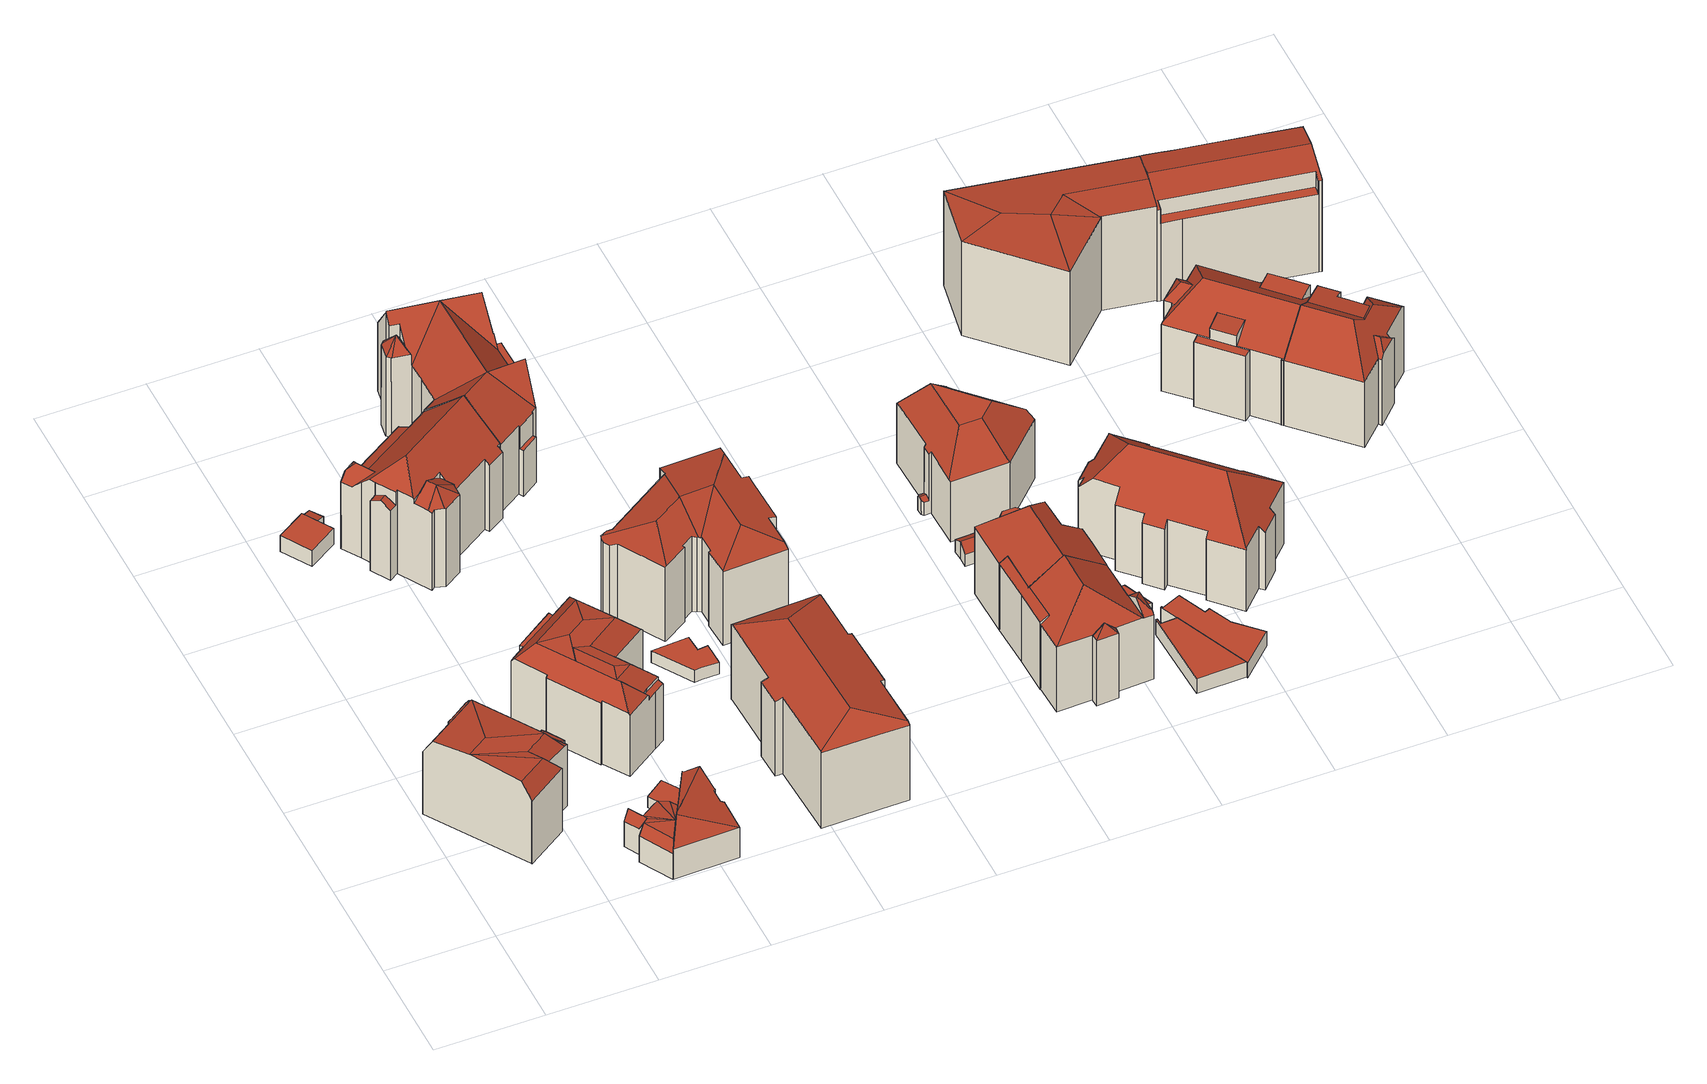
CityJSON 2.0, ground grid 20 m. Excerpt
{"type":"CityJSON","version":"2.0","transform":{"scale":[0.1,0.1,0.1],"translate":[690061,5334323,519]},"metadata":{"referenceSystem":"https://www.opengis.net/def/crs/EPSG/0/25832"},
"CityObjects":{
"building1":{"type":"Building","attributes":{"Gemeindeschluessel":"09162000","HoeheDach":"538.800","HoeheGrund":"520.410","Methode":"2000","NiedrigsteTraufeDesGebaeudes":"529.900","Geometrietyp2DReferenz":"3000","function":"31001_1000","roofType":"3400","measuredHeight":18.39,"storeysAboveGround":3},"geometry":[{"type":"MultiSurface","lod":"2","boundaries":[[[0,1,2,3,4,5,6,7]],[[8,9,10,11]],[[12,5,4,13]],[[14,15,16,17]],[[18,19,20,21]],[[22,23,16,15,24]],[[25,26,27,28,29,30,10,9]],[[31,32,33]],[[14,18,34,24,15]],[[35,36,37,38]],[[39,40,41,32,42]],[[43,44,45,14,17]],[[46,47,48,49]],[[50,51,9,8]],[[13,4,3,52]],[[25,53,19,45]],[[22,24,34,54,55]],[[56,7,6,57]],[[18,14,45,19]],[[58,59,2,1,28,27]],[[23,22,55,60]],[[61,33,32,41]],[[43,17,16,23,60,50,8,11,62,56,57,12,13,52,59,58,63,35,38,64,65,61,41,40,66]],[[28,1,0,29]],[[67,21,20,53]],[[57,6,5,12]],[[60,55,54,21,67,51,50]],[[64,68,69,65]],[[2,59,52,3]],[[39,42,31,46]],[[36,70,26,25,45,44,48,47,71,69,68,37]],[[63,58,27,26,70]],[[49,39,46]],[[42,32,31]],[[38,37,68,64]],[[54,34,21]],[[11,10,30,62]],[[18,21,34]],[[40,39,49,66]],[[67,53,25,9,51]],[[71,33,61,65,69]],[[19,53,20]],[[56,62,30,29,0,7]],[[47,46,31,33,71]],[[44,43,66,49,48]],[[36,35,63,70]]],"semantics":{"surfaces":[{"type":"RoofSurface"},{"type":"WallSurface"},{"type":"GroundSurface"}],"values":[0,1,1,1,0,1,0,0,0,1,1,1,1,1,1,0,0,1,0,1,1,1,2,1,0,1,1,1,1,0,0,1,0,0,1,0,1,0,1,0,1,0,1,1,1,1]}}]},
"building2":{"type":"Building","attributes":{"Gemeindeschluessel":"09162000","HoeheDach":"528.420","HoeheGrund":"520.240","Methode":"2000","NiedrigsteTraufeDesGebaeudes":"524.850","Geometrietyp2DReferenz":"3000","function":"31001_1000","roofType":"3400","measuredHeight":8.18},"geometry":[{"type":"MultiSurface","lod":"2","boundaries":[[[72,73,74,75,76,77,78]],[[75,79,80]],[[81,82,83,84,85]],[[86,87,88,89,90,72,78,91,92]],[[93,94,88,87,95]],[[91,96,97,92]],[[97,82,81]],[[75,82,97]],[[78,77,96,91]],[[77,76,97,96]],[[98,99,100,80,79]],[[100,99,89,88,94]],[[90,101,73,72]],[[76,75,97]],[[74,73,101,98,79]],[[87,86,85,84,95]],[[81,85,86,92,97]],[[83,75,80]],[[82,75,83]],[[98,101,90,89,99]],[[100,94,93,83,80]],[[93,95,84,83]],[[74,79,75]]],"semantics":{"surfaces":[{"type":"WallSurface"},{"type":"RoofSurface"},{"type":"GroundSurface"}],"values":[0,1,1,2,0,0,1,1,0,1,1,0,0,1,1,0,0,1,1,0,1,1,1]}}]},
"building3":{"type":"Building","attributes":{"Gemeindeschluessel":"09162000","HoeheDach":"523.800","HoeheGrund":"520.210","Methode":"2000","NiedrigsteTraufeDesGebaeudes":"522.833","Geometrietyp2DReferenz":"3000","function":"31001_2000","roofType":"1000","measuredHeight":3.59},"geometry":[{"type":"MultiSurface","lod":"2","boundaries":[[[102,103,104,105]],[[105,104,106,107]],[[108,109,110,111]],[[104,103,112,113,106]],[[111,110,114,112,115]],[[107,108,111,115,102,105]],[[107,106,113,116,109,108]],[[115,112,103,102]],[[116,113,112,114]],[[114,110,109,116]]],"semantics":{"surfaces":[{"type":"WallSurface"},{"type":"RoofSurface"},{"type":"GroundSurface"}],"values":[0,0,0,1,0,2,0,0,0,1]}}]},
"building4":{"type":"Building","attributes":{"Gemeindeschluessel":"09162000","HoeheDach":"528.570","HoeheGrund":"520.184","Methode":"2000","NiedrigsteTraufeDesGebaeudes":"527.029","Geometrietyp2DReferenz":"3000","function":"31001_1000","roofType":"9999","measuredHeight":8.39,"storeysAboveGround":2},"geometry":[{"type":"MultiSurface","lod":"2","boundaries":[[[117,118,119,120]],[[121,122,123,124,125,126,127]],[[128,124,123,129]],[[72,90,128,129,130,131,132,133,117,120,134,135,78]],[[135,136,137,78]],[[129,123,122,130]],[[90,125,124,128]],[[120,119,138,134]],[[136,138,119,118,139,140,141,121,127,142]],[[134,138,136,135]],[[72,126,125,90]],[[133,139,118,117]],[[131,130,122,121,141]],[[136,142,137]],[[132,140,139,133]],[[131,141,140,132]],[[72,78,137,142,127,126]]],"semantics":{"surfaces":[{"type":"WallSurface"},{"type":"RoofSurface"},{"type":"GroundSurface"}],"values":[0,1,0,2,0,0,0,0,1,0,0,0,0,1,0,0,0]}}]},
"building5":{"type":"Building","attributes":{"Gemeindeschluessel":"09162000","HoeheDach":"522.938","HoeheGrund":"520.360","Methode":"1000","NiedrigsteTraufeDesGebaeudes":"522.938","Geometrietyp2DReferenz":"3000","function":"31001_2000","roofType":"1000","measuredHeight":2.58},"geometry":[{"type":"MultiSurface","lod":"2","boundaries":[[[143,144,145,146]],[[147,148,146,145]],[[148,147,149,150]],[[150,149,144,143]],[[148,150,143,146]],[[149,147,145,144]]],"semantics":{"surfaces":[{"type":"GroundSurface"},{"type":"WallSurface"},{"type":"RoofSurface"}],"values":[0,1,2,1,1,1]}}]},
"building6":{"type":"Building","attributes":{"Gemeindeschluessel":"09162000","HoeheDach":"538.460","HoeheGrund":"520.190","Methode":"2000","NiedrigsteTraufeDesGebaeudes":"532.986","Geometrietyp2DReferenz":"3000","function":"31001_1000","roofType":"3400","measuredHeight":18.27,"storeysAboveGround":3},"geometry":[{"type":"MultiSurface","lod":"2","boundaries":[[[151,152,153,154]],[[155,156,157,158]],[[159,160,161,162,163,164]],[[165,166,167,168]],[[169,170,171,172]],[[173,174,175,161,160]],[[175,174,176]],[[175,176,177,178,179,180]],[[181,155,158,182]],[[183,184,153,152,185]],[[186,187,154,153,184,188,189]],[[190,191,192,193]],[[163,170,169,164]],[[178,177,194]],[[156,173,195,196]],[[197,185,152,192,191,198]],[[173,160,159,195]],[[177,176,174,194]],[[179,178,185,199]],[[200,157,156,196]],[[169,172,201,202,186,189,203,204,165,168,205,206,181,182,200,196,195,159,164]],[[193,192,152,151]],[[207,155,181,206]],[[156,155,207,208,209,194,174,173]],[[180,179,199,197]],[[162,161,175,180]],[[182,158,157,200]],[[202,201,210,198,191,190,211]],[[204,212,166,165]],[[213,214,203,189,188]],[[167,209,208,205,168]],[[202,211,187,186]],[[203,214,212,204]],[[154,187,211,190,193,151]],[[197,199,185]],[[167,166,212,214,213,183,185,178,194,209]],[[205,208,207,206]],[[188,184,183,213]],[[171,170,163,162,180,197,198,210]],[[171,210,201,172]]],"semantics":{"surfaces":[{"type":"WallSurface"},{"type":"RoofSurface"},{"type":"GroundSurface"}],"values":[0,1,0,0,0,1,1,1,0,1,0,0,0,1,0,1,0,1,1,0,2,0,0,1,1,1,0,0,0,0,0,0,0,1,1,1,0,1,1,0]}}]},
"building7":{"type":"Building","attributes":{"Gemeindeschluessel":"09162000","HoeheDach":"543.070","HoeheGrund":"520.150","Methode":"2000","NiedrigsteTraufeDesGebaeudes":"534.097","Geometrietyp2DReferenz":"3000","function":"31001_1000","roofType":"3200","measuredHeight":22.92,"storeysAboveGround":3},"geometry":[{"type":"MultiSurface","lod":"2","boundaries":[[[215,216,217,218,219]],[[220,221,222,223,224]],[[225,226,227,228,229]],[[230,231,232,233,234]],[[235,236,237,238,239]],[[240,241,242,243]],[[244,245,246,247,241,240]],[[221,248,249,250,251,222]],[[252,253,254,216,215,255,237,236]],[[256,257,258,259]],[[231,230,260,261]],[[262,263,264,265,266]],[[247,246,267,268,269,229]],[[258,249,248,259]],[[270,271,272]],[[273,274,262,266]],[[275,276,270]],[[215,219,255]],[[219,238,237,255]],[[226,244,240,243,227]],[[277,218,217,254,253]],[[270,276,278,250,249,258,257,260,230,234,268,267,279,271]],[[269,268,234,233,239,238,219,218,277,280]],[[235,239,233,232]],[[278,251,250]],[[247,229,228,242,241]],[[271,279,281]],[[282,283,272,271,281]],[[274,273,282,281,279,267,246,245]],[[284,225,229,269,280]],[[284,280,277,253,252]],[[264,224,223,283,265]],[[260,257,256,261]],[[283,222,251,278,275,270,272]],[[217,216,254]],[[278,276,275]],[[220,224,264,263]],[[273,266,265,283,282]],[[243,242,228,227]],[[256,259,248,221,220,263,262,274,245,244,226,225,284,252,236,235,232,231,261]],[[223,222,283]]],"semantics":{"surfaces":[{"type":"RoofSurface"},{"type":"WallSurface"},{"type":"GroundSurface"}],"values":[0,1,1,1,1,0,1,1,1,1,1,1,0,1,1,1,1,1,0,1,0,0,0,1,1,1,1,0,1,1,1,0,1,0,0,1,1,0,0,2,0]}}]},
"building8":{"type":"Building","attributes":{"Gemeindeschluessel":"09162000","HoeheDach":"523.142","HoeheGrund":"520.360","Methode":"1000","NiedrigsteTraufeDesGebaeudes":"523.142","Geometrietyp2DReferenz":"3000","function":"31001_2000","roofType":"1000","measuredHeight":2.78},"geometry":[{"type":"MultiSurface","lod":"2","boundaries":[[[285,286,287,288,289,290]],[[291,292,293,294]],[[294,293,288,287]],[[295,285,290,296,297,298]],[[298,297,299,300]],[[297,296,290,289,288,293,292,299]],[[286,285,295,298,300,291,294,287]],[[300,299,292,291]]],"semantics":{"surfaces":[{"type":"WallSurface"},{"type":"RoofSurface"},{"type":"GroundSurface"}],"values":[0,0,0,0,0,1,2,0]}}]},
"building9":{"type":"Building","attributes":{"Gemeindeschluessel":"09162000","HoeheDach":"539.990","HoeheGrund":"520.330","Methode":"2000","NiedrigsteTraufeDesGebaeudes":"537.063","Geometrietyp2DReferenz":"3000","function":"31001_1000","roofType":"3200","measuredHeight":19.66,"storeysAboveGround":4},"geometry":[{"type":"MultiSurface","lod":"2","boundaries":[[[301,302,303,304,305,306]],[[307,308,309,310]],[[311,303,302,312,313,314,315,316]],[[317,318,319,320,321,322]],[[310,309,323,324]],[[325,326,327,328,329,330]],[[308,307,331,332,333,334]],[[305,335,319,318,336,306]],[[316,315,323,309,308,334,337,338]],[[337,334,333,327,326]],[[339,325,330,340,341,342]],[[328,327,333,332]],[[320,319,335,338,337,326,325,339,342,321]],[[304,303,311,316,338,335,305]],[[322,321,342,341]],[[324,323,315,314]],[[324,314,313,312,302,301,306,336,318,317,322,341,340,330,329,328,332,331,307,310]]],"semantics":{"surfaces":[{"type":"WallSurface"},{"type":"RoofSurface"},{"type":"GroundSurface"}],"values":[0,0,0,0,0,0,0,0,1,1,0,0,1,1,0,0,2]}}]},
"building10":{"type":"Building","attributes":{"Gemeindeschluessel":"09162000","HoeheDach":"543.190","HoeheGrund":"520.140","Methode":"2000","NiedrigsteTraufeDesGebaeudes":"530.350","Geometrietyp2DReferenz":"3000","function":"31001_1000","roofType":"3100","measuredHeight":23.05,"storeysAboveGround":3},"geometry":[{"type":"MultiSurface","lod":"2","boundaries":[[[343,344,345,346,347]],[[348,349,350,351]],[[352,353,354]],[[355,356,357,358,359]],[[351,360,361,348]],[[362,363,364,365,366,367]],[[368,369,370,371]],[[372,373,374,375,376,377]],[[378,379,380,231]],[[381,382,383,384,385]],[[386,387,388,389]],[[390,368,371,391,392,393]],[[394,357,356,395]],[[396,397,398,399]],[[400,399,398,401,393,392]],[[390,393,401]],[[232,231,380,402,403]],[[404,390,405]],[[232,403,406,407]],[[352,369,368]],[[408,363,362,409,410,411,412]],[[389,388,345,344]],[[413,358,357,394]],[[378,414,415,416,417,379]],[[366,384,383,370,369,352,354,418]],[[346,366,365,419,347]],[[420,421,422,360,351,350]],[[396,423,424,425,397]],[[380,379,417,375,374,411,410,367,402]],[[410,409,367]],[[400,392,391,426]],[[415,377,376,416]],[[404,353,352,368,390]],[[425,390,401,398,397]],[[427,428,418,429]],[[355,359,419,365,364]],[[413,343,347,419,359,358]],[[424,405,390,425]],[[366,346,345,388,387,361,360,422,385,384]],[[409,362,367]],[[408,395,356,355,364,363]],[[386,430,349,348,361,387]],[[382,426,391,371,370,383]],[[429,418,354,353,404,405,424,423]],[[367,366,418,428,431,432]],[[420,350,349,430]],[[381,385,422,421]],[[376,375,417,416]],[[433,431,428,427]],[[372,377,415,414]],[[408,412,373,372,414,378,231,232,407,433,427,429,423,396,399,400,426,382,381,421,420,430,386,389,344,343,413,394,395]],[[402,367,432,406,403]],[[433,407,406,432,431]],[[412,411,374,373]]],"semantics":{"surfaces":[{"type":"WallSurface"},{"type":"RoofSurface"},{"type":"GroundSurface"}],"values":[0,1,0,1,0,1,0,0,0,0,0,1,0,0,0,1,0,1,0,0,0,0,0,0,1,1,0,0,1,1,0,1,1,1,0,0,0,1,1,1,0,0,0,0,1,0,0,0,0,0,2,1,0,0]}}]},
"building11":{"type":"Building","attributes":{"Gemeindeschluessel":"09162000","HoeheDach":"538.662","HoeheGrund":"520.300","Methode":"1000","NiedrigsteTraufeDesGebaeudes":"536.992","Geometrietyp2DReferenz":"3000","function":"31001_1000","roofType":"3200","measuredHeight":18.36,"storeysAboveGround":4},"geometry":[{"type":"MultiSurface","lod":"2","boundaries":[[[434,435,436,437,438,439,440,441]],[[442,443,444,445,446,437,436,447]],[[448,449,450,451,452,453,443,442,454,455]],[[456,457,458,459]],[[460,461,462,463]],[[446,445,464]],[[445,444,465,466,467,464]],[[468,469,470,471,472,473]],[[474,442,447,475]],[[459,458,476,477]],[[478,479,470,469]],[[479,478,480,481,449,448]],[[482,483,484,485,474,475,461,460]],[[486,487,434,441]],[[488,489,490,452,451,450]],[[491,492,487,486,493,494]],[[495,438,437,446,464,467]],[[477,476,491,494]],[[457,496,497,498,499,492,491,476,458]],[[499,500,447,436,435,434,487,492]],[[501,502,465,444,443,453]],[[463,462,503,504]],[[505,485,484,506]],[[471,455,454,442,474,485,505,472]],[[501,453,452,490]],[[489,488,481,480,478,469,468,473,506,484,483,482,460,463,504,507,508,509,510,456,459,477,494,493,486,441,440,439,438,495,467,466,465,502,501,490]],[[509,497,496,510]],[[473,472,505,506]],[[510,496,457,456]],[[509,508,507,511,498,497]],[[488,450,449,481]],[[470,479,448,455,471]],[[511,503,462,461,475,447,500,499,498]],[[504,503,511,507]]],"semantics":{"surfaces":[{"type":"WallSurface"},{"type":"RoofSurface"},{"type":"GroundSurface"}],"values":[0,1,1,0,0,1,0,0,1,0,0,0,0,0,0,0,0,0,1,1,0,0,0,1,0,2,0,0,0,0,0,1,1,0]}}]},
"building12":{"type":"Building","attributes":{"Gemeindeschluessel":"09162000","HoeheDach":"536.058","HoeheGrund":"519.940","Methode":"2000","NiedrigsteTraufeDesGebaeudes":"535.035","Geometrietyp2DReferenz":"3000","function":"51009_1610","roofType":"2100","measuredHeight":16.12},"geometry":[{"type":"MultiSurface","lod":"2","boundaries":[[[512,513,514,515]],[[516,517,518,519]],[[520,512,515,516,519,521,522,523,524]],[[525,526,527,528,518,517,514,513,529]],[[520,529,513,512]],[[524,525,529,520]],[[523,526,525,524]],[[519,518,528,521]],[[522,527,526,523]],[[515,514,517,516]],[[521,528,527,522]]],"semantics":{"surfaces":[{"type":"WallSurface"},{"type":"GroundSurface"},{"type":"RoofSurface"}],"values":[0,0,1,2,0,0,0,0,0,0,0]}}]},
"building13":{"type":"Building","attributes":{"Gemeindeschluessel":"09162000","HoeheDach":"540.480","HoeheGrund":"520.253","Methode":"2000","NiedrigsteTraufeDesGebaeudes":"534.780","Geometrietyp2DReferenz":"3000","function":"31001_1000","roofType":"3200","measuredHeight":20.23,"storeysAboveGround":4},"geometry":[{"type":"MultiSurface","lod":"2","boundaries":[[[530,531,532]],[[533,534,535,536]],[[537,538,539,535,534,540,541,542,543]],[[544,545,546,547,548]],[[549,550,551,552]],[[553,532,531,554,555]],[[556,557,558,559]],[[536,535,539,560]],[[561,562,554,531,530,563]],[[560,539,538,564]],[[557,565,558]],[[552,551,566,567]],[[568,563,530,532,553]],[[569,559,558,546,545,570]],[[550,571,541,540,572,573,566,551]],[[562,564,538,537,555,554]],[[565,557,548,547]],[[574,561,563,568,543,542,575]],[[537,543,568,553,555]],[[567,566,573,576]],[[574,556,559,569,549,552,567,576,577,533,536,560,564,562,561]],[[533,577,572,540,534]],[[549,569,570,571,550]],[[544,575,542,541,571,570,545]],[[576,573,572,577]],[[556,574,575,544,548,557]],[[558,565,547,546]]],"semantics":{"surfaces":[{"type":"RoofSurface"},{"type":"WallSurface"},{"type":"GroundSurface"}],"values":[0,1,0,1,1,0,1,1,1,1,0,1,0,1,0,1,0,1,1,1,2,1,1,0,1,1,0]}}]},
"building14":{"type":"Building","attributes":{"Gemeindeschluessel":"09162000","HoeheDach":"540.350","HoeheGrund":"519.941","Methode":"2000","NiedrigsteTraufeDesGebaeudes":"534.963","Geometrietyp2DReferenz":"3000","function":"31001_1000","roofType":"3200","measuredHeight":20.41,"storeysAboveGround":4},"geometry":[{"type":"MultiSurface","lod":"2","boundaries":[[[578,579,580,581,582,583,584,585,586,587,588]],[[529,513,514,517,589,586,585,590]],[[591,519,516,515,512,520,592,593,594,595,596,597,598,599,600,601,602,603,604]],[[587,591,604,588]],[[585,584,605,606,607,608,609,590]],[[516,517,514,515]],[[601,580,579,602]],[[602,579,578,603]],[[607,610,611,608]],[[593,592,590,609]],[[596,595,610,607,606]],[[520,529,590,592]],[[515,514,513,512]],[[600,581,580,601]],[[512,513,529,520]],[[598,583,582,599]],[[594,611,610,595]],[[588,604,603,578]],[[594,593,609,608,611]],[[519,591,587,586,589]],[[519,589,517,516]],[[598,597,605,584,583]],[[599,582,581,600]],[[596,606,605,597]]],"semantics":{"surfaces":[{"type":"RoofSurface"},{"type":"GroundSurface"},{"type":"WallSurface"}],"values":[0,0,1,2,0,2,2,2,0,2,2,2,2,2,2,2,2,2,2,2,2,2,2,2]}}]},
"building15":{"type":"Building","attributes":{"Gemeindeschluessel":"09162000","HoeheDach":"523.850","HoeheGrund":"519.920","Methode":"2000","NiedrigsteTraufeDesGebaeudes":"522.706","Geometrietyp2DReferenz":"3000","function":"51009_1610","roofType":"3100","measuredHeight":3.93},"geometry":[{"type":"MultiSurface","lod":"2","boundaries":[[[612,613,614,615,616]],[[617,618,619,620,621]],[[622,612,616,618,617]],[[623,622,617,621]],[[613,623,621,620,624,614]],[[616,615,625,619,618]],[[620,619,625,624]],[[624,625,615,614]],[[613,612,622,623]]],"semantics":{"surfaces":[{"type":"WallSurface"},{"type":"RoofSurface"},{"type":"GroundSurface"}],"values":[0,0,1,0,2,1,0,0,0]}}]},
"building16":{"type":"Building","attributes":{"Gemeindeschluessel":"09162000","HoeheDach":"522.975","HoeheGrund":"520.084","Methode":"1000","NiedrigsteTraufeDesGebaeudes":"522.975","Geometrietyp2DReferenz":"3000","function":"31001_2000","roofType":"1000","measuredHeight":2.89},"geometry":[{"type":"MultiSurface","lod":"2","boundaries":[[[626,627,628,629]],[[629,628,630,631]],[[627,626,632,633]],[[633,632,631,630]],[[629,631,632,626]],[[633,630,628,627]]],"semantics":{"surfaces":[{"type":"WallSurface"},{"type":"RoofSurface"},{"type":"GroundSurface"}],"values":[0,1,2,0,0,0]}}]},
"building17":{"type":"Building","attributes":{"Gemeindeschluessel":"09162000","HoeheDach":"523.012","HoeheGrund":"520.267","Methode":"1000","NiedrigsteTraufeDesGebaeudes":"523.012","Geometrietyp2DReferenz":"3000","function":"31001_2000","roofType":"1000","measuredHeight":2.75},"geometry":[{"type":"MultiSurface","lod":"2","boundaries":[[[634,635,636,637]],[[634,638,639,635]],[[640,637,636,641]],[[637,640,638,634]],[[636,635,639,641]],[[641,639,638,640]]],"semantics":{"surfaces":[{"type":"WallSurface"},{"type":"RoofSurface"},{"type":"GroundSurface"}],"values":[0,1,2,0,0,0]}}]},
"building18":{"type":"Building","attributes":{"Gemeindeschluessel":"09162000","HoeheDach":"539.850","HoeheGrund":"520.447","Methode":"1000","NiedrigsteTraufeDesGebaeudes":"523.402","Geometrietyp2DReferenz":"3000","function":"31001_9998","roofType":"2100","measuredHeight":19.4,"storeysAboveGround":5},"geometry":[{"type":"MultiSurface","lod":"2","boundaries":[[[642,643,644,645,646]],[[647,648,649,650,651]],[[652,653,654,655,644,643]],[[649,648,653,652,656,657,658,659,660,661,662,663,664]],[[665,666,661,660,667]],[[668,669,670,666,665,671,672]],[[665,667,673,671]],[[659,658,674,675,676,677]],[[661,666,670,662]],[[660,659,677,673,667]],[[657,656,642,646,678]],[[654,653,648,647,679]],[[676,655,654,679,680,671,673,677]],[[676,675,645,644,655]],[[650,681,668,672,682,651]],[[668,681,664,663,669]],[[662,670,669,663]],[[647,651,682,680,679]],[[657,678,674,658]],[[646,645,675,674,678]],[[680,682,672,671]],[[652,643,642,656]],[[650,649,664,681]]],"semantics":{"surfaces":[{"type":"RoofSurface"},{"type":"WallSurface"},{"type":"GroundSurface"}],"values":[0,1,1,2,1,0,0,1,1,1,1,1,0,1,0,1,1,0,1,0,0,1,1]}}]},
"building19":{"type":"Building","attributes":{"Gemeindeschluessel":"09162000","HoeheDach":"523.720","HoeheGrund":"520.330","Methode":"1000","NiedrigsteTraufeDesGebaeudes":"523.720","Geometrietyp2DReferenz":"3000","function":"31001_2000","roofType":"1000","measuredHeight":3.39},"geometry":[{"type":"MultiSurface","lod":"2","boundaries":[[[683,684,685,686]],[[687,688,689,690]],[[684,691,692,685]],[[691,690,689,692]],[[684,683,693,687,690,691]],[[693,694,688,687]],[[683,686,694,693]],[[686,685,692,689,688,694]]],"semantics":{"surfaces":[{"type":"WallSurface"},{"type":"GroundSurface"},{"type":"RoofSurface"}],"values":[0,0,0,0,1,0,0,2]}}]},
"building20":{"type":"Building","attributes":{"Gemeindeschluessel":"09162000","HoeheDach":"523.590","HoeheGrund":"520.296","Methode":"1000","NiedrigsteTraufeDesGebaeudes":"523.590","Geometrietyp2DReferenz":"3000","function":"31001_2000","roofType":"1000","measuredHeight":3.29},"geometry":[{"type":"MultiSurface","lod":"2","boundaries":[[[695,696,697,698]],[[699,700,701,702]],[[703,695,698,704]],[[705,683,706,707]],[[708,709,710,711]],[[712,713,701,700]],[[706,714,702,701,713,704,698,697,711,710,707]],[[696,708,711,697]],[[693,714,706,683]],[[699,702,714,693]],[[699,693,683,705,709,708,696,695,703,712,700]],[[703,704,713,712]],[[705,707,710,709]]],"semantics":{"surfaces":[{"type":"WallSurface"},{"type":"RoofSurface"},{"type":"GroundSurface"}],"values":[0,0,0,0,0,0,1,0,0,0,2,0,0]}}]},
"building21":{"type":"Building","attributes":{"Gemeindeschluessel":"09162000","HoeheDach":"542.010","HoeheGrund":"520.292","Methode":"2000","NiedrigsteTraufeDesGebaeudes":"533.195","Geometrietyp2DReferenz":"3000","function":"31001_1000","roofType":"3200","measuredHeight":21.72,"storeysAboveGround":4},"geometry":[{"type":"MultiSurface","lod":"2","boundaries":[[[715,716,717,718]],[[719,720,721,722,723,724,725,726,727,728,729,730,731]],[[719,732,733,720]],[[717,716,734,735,736,737,738,733,732,739,740,741,742,743,744,745,746,747,748,749,750,751,752,753]],[[754,735,734,755]],[[738,721,720,733]],[[756,747,746,757]],[[745,758,757,746]],[[750,759,760,751]],[[736,723,722,737]],[[717,753,761,718]],[[741,729,728,742]],[[715,718,761,725,724,754,755]],[[730,740,739,731]],[[736,735,754,724,723]],[[749,762,759,750]],[[740,730,729,741]],[[752,763,761,753]],[[716,715,755,734]],[[743,742,728,727,764]],[[737,722,721,738]],[[758,745,744,765]],[[743,764,765,744]],[[725,761,763,760,759,762,766,767,726]],[[751,760,763,752]],[[748,766,762,749]],[[758,765,764,727,726,767,756,757]],[[748,747,756,767,766]],[[732,719,731,739]]],"semantics":{"surfaces":[{"type":"WallSurface"},{"type":"RoofSurface"},{"type":"GroundSurface"}],"values":[0,1,0,2,0,0,0,0,0,0,0,0,1,0,0,0,0,0,0,0,0,0,0,1,0,0,1,0,0]}}]},
"building22":{"type":"Building","attributes":{"Gemeindeschluessel":"09162000","HoeheDach":"542.550","HoeheGrund":"520.102","Methode":"2000","NiedrigsteTraufeDesGebaeudes":"541.390","Geometrietyp2DReferenz":"3000","function":"31001_2000","roofType":"1000","measuredHeight":22.45,"storeysAboveGround":6},"geometry":[{"type":"MultiSurface","lod":"2","boundaries":[[[768,769,770]],[[771,772,773,774,775]],[[771,776,777,778,779,780,772]],[[776,781,782,783,777]],[[782,784,783]],[[782,781,775,774,785]],[[786,780,779,769]],[[779,778,770,769]],[[786,769,768,784,785,774,773]],[[783,784,768,770]],[[780,786,773,772]],[[777,783,770,778]],[[771,775,781,776]],[[782,785,784]]],"semantics":{"surfaces":[{"type":"RoofSurface"},{"type":"WallSurface"},{"type":"GroundSurface"}],"values":[0,1,2,1,0,0,1,1,0,0,1,1,1,0]}}]},
"building23":{"type":"Building","attributes":{"Gemeindeschluessel":"09162000","HoeheDach":"540.700","HoeheGrund":"520.308","Methode":"2000","NiedrigsteTraufeDesGebaeudes":"535.010","Geometrietyp2DReferenz":"3000","function":"31001_1000","roofType":"3200","measuredHeight":20.39,"storeysAboveGround":5},"geometry":[{"type":"MultiSurface","lod":"2","boundaries":[[[787,788,789,790]],[[791,792,793]],[[787,794,795,788]],[[796,797,798,799]],[[800,801,802,803,804,805,806,807]],[[808,809,810,811,812]],[[790,789,792,813]],[[814,807,815,816]],[[794,816,815,817,818,819,795]],[[806,805,820]],[[821,822,810,809,823,824]],[[796,799,825,826,827,828,814,816,794,787,790,813,829,822,821]],[[825,799,798,830,831]],[[827,826,802,801,832]],[[833,819,818]],[[834,835,831,830]],[[814,828,836,800,807]],[[823,809,808]],[[837,804,803]],[[827,832,836,828]],[[838,789,788]],[[800,836,832,801]],[[825,831,802,826]],[[812,811,839]],[[797,834,830,798]],[[796,821,824,840,835,834,797]],[[841,793,792,789,838]],[[795,819,833,841,838,788]],[[842,843,791,793,841,833,818,817]],[[842,817,815,807,806,820,837,803,802,831,835,840]],[[842,840,824,823,808,812,839,844,843]],[[804,837,820,805]],[[822,829,844,839,811,810]],[[829,813,792,791,843,844]]],"semantics":{"surfaces":[{"type":"WallSurface"},{"type":"RoofSurface"},{"type":"GroundSurface"}],"values":[0,0,0,0,0,1,0,0,0,0,0,2,0,0,0,0,0,0,0,0,1,1,0,0,1,0,1,1,1,1,1,1,0,0]}}]},
"building24":{"type":"Building","attributes":{"Gemeindeschluessel":"09162000","HoeheDach":"540.700","HoeheGrund":"520.270","Methode":"2000","NiedrigsteTraufeDesGebaeudes":"535.100","Geometrietyp2DReferenz":"3000","function":"31001_1000","roofType":"3100","measuredHeight":20.43,"storeysAboveGround":6},"geometry":[{"type":"MultiSurface","lod":"2","boundaries":[[[845,846,847,848,849,850]],[[851,852,853,854,855,856,857,858,859]],[[860,861,862,863,864,865,866,867]],[[868,861,860,869]],[[821,864,863,870]],[[848,871,849]],[[872,873,874,875]],[[855,874,873,876,856]],[[868,869,877,878]],[[879,880,851,859,881]],[[870,863,862,882]],[[858,857,866,865,840]],[[850,849,871,852,851]],[[883,846,845,880,879,796,821,870,882,884,872,875]],[[881,859,858,840,885]],[[884,882,862,861,868,878,886]],[[846,883,854,853,847]],[[845,850,851,880]],[[883,875,874,855,854]],[[821,796,885,840,865,864]],[[872,884,886,876,873]],[[871,848,847,853,852]],[[879,881,885,796]],[[877,867,866,857,856,876,886,878]],[[860,867,877,869]]],"semantics":{"surfaces":[{"type":"WallSurface"},{"type":"RoofSurface"},{"type":"GroundSurface"}],"values":[0,1,1,0,0,1,0,1,1,0,0,1,1,2,1,0,0,0,0,0,0,1,0,1,0]}}]},
"building25":{"type":"Building","attributes":{"Gemeindeschluessel":"09162000","HoeheDach":"542.360","HoeheGrund":"520.060","Methode":"2000","NiedrigsteTraufeDesGebaeudes":"537.660","Geometrietyp2DReferenz":"3000","function":"31001_1000","roofType":"3100","measuredHeight":22.3,"storeysAboveGround":7},"geometry":[{"type":"MultiSurface","lod":"2","boundaries":[[[887,888,889,890]],[[891,892,893,894,895]],[[896,897,898,899]],[[900,901,902,903]],[[772,904,905,780]],[[903,902,893,892]],[[772,771,906,904]],[[899,898,907,908]],[[891,909,910,911,912,913,914,771,772,780,915,916,887,890,917,900,903,892]],[[911,910,918,919,920,921]],[[917,922,901,900]],[[913,908,907,923,914]],[[920,919,897,896]],[[914,923,906,771]],[[891,895,924,909]],[[894,893,902,901,922,889,888,925,926,905,904]],[[780,905,926,915]],[[916,925,888,887]],[[921,920,896,899,908]],[[921,908,913,912,911]],[[890,889,922,917]],[[915,926,925,916]],[[909,924,918,910]],[[907,898,897,919,918,924,895,894,904,906,923]]],"semantics":{"surfaces":[{"type":"WallSurface"},{"type":"GroundSurface"},{"type":"RoofSurface"}],"values":[0,0,0,0,0,0,0,0,1,0,0,0,0,0,0,2,0,0,2,0,0,0,0,2]}}]}
},
"vertices":[
[77,355,109],[116,381,109],[114,382,109],[108,380,109],[106,385,109],[97,386,109],[76,372,109],[73,362,109],[70,345,14],[70,345,155],[71,351,153],[71,351,14],[97,386,14],[106,385,14],[181,197,156],[195,174,156],[195,174,14],[181,197,14],[146,202,190],[188,229,190],[92,251,198],[54,226,198],[120,125,155],[120,125,14],[195,174,157],[119,377,155],[121,382,154],[117,380,153],[116,381,152],[77,355,152],[77,355,153],[198,268,149],[206,281,144],[194,274,144],[162,177,190],[156,332,14],[156,332,153],[152,330,154],[152,330,14],[230,244,144],[230,244,14],[206,281,14],[210,276,144],[226,225,14],[226,225,153],[220,221,155],[214,244,149],[214,244,152],[218,237,153],[218,237,144],[4,302,14],[4,302,155],[108,380,14],[111,348,190],[109,142,190],[119,126,158],[73,362,14],[76,372,14],[117,380,14],[114,382,14],[119,126,14],[194,274,14],[77,355,14],[124,383,14],[183,283,14],[186,286,14],[218,237,14],[15,285,190],[183,283,154],[186,286,153],[124,383,152],[194,274,152],
[370,102,12],[370,102,65],[360,83,89],[341,49,94],[322,15,89],[315,1,70],[315,1,12],[351,97,89],[334,106,89],[288,77,69],[302,75,89],[298,83,89],[283,109,89],[273,103,69],[273,103,12],[300,118,12],[307,106,12],[336,124,12],[372,106,12],[281,61,12],[292,68,12],[305,109,59],[307,106,64],[300,118,59],[281,61,70],[292,68,89],[371,107,61],[336,124,61],[334,123,64],[372,106,60],
[126,934,12],[126,934,48],[73,901,48],[73,901,12],[40,954,48],[40,954,12],[111,998,12],[111,998,38],[126,975,38],[126,975,12],[107,964,48],[93,987,48],[107,964,42],[107,964,12],[93,987,42],
[430,98,12],[430,98,81],[430,72,81],[430,72,12],[431,159,81],[403,158,81],[401,160,81],[377,115,87],[372,106,89],[370,102,89],[348,61,95],[377,115,12],[401,160,12],[403,158,12],[432,159,12],[433,105,12],[434,101,12],[435,68,12],[434,4,12],[434,4,80],[315,1,80],[435,68,80],[434,101,80],[433,105,80],[432,159,81],[346,58,96],
[401,160,14],[377,115,14],[344,169,14],[379,194,14],[344,169,39],[379,194,39],[377,115,39],[401,160,39],
[389,287,144],[389,287,149],[395,278,149],[395,278,140],[254,464,149],[328,512,149],[324,519,149],[250,470,149],[447,422,12],[447,422,149],[444,420,153],[380,378,153],[376,375,159],[376,375,12],[258,381,12],[258,381,152],[261,383,156],[261,383,12],[382,366,12],[382,366,159],[394,363,149],[394,363,12],[370,540,149],[361,493,188],[403,429,188],[349,439,195],[316,417,195],[303,364,188],[310,392,191],[338,386,188],[254,464,12],[250,470,12],[351,290,188],[393,277,152],[346,297,188],[411,289,12],[411,289,140],[348,247,151],[348,247,12],[426,312,144],[426,312,149],[398,294,149],[398,294,144],[261,428,188],[370,540,12],[328,512,12],[381,320,188],[425,313,150],[353,325,191],[324,519,12],[417,325,12],[431,302,12],[318,293,12],[316,291,12],[223,443,12],[230,448,12],[230,448,149],[223,443,149],[227,437,157],[417,325,150],[431,302,140],[316,291,151],[346,249,155],[318,293,155],
[175,948,162],[165,942,177],[161,924,192],[181,892,192],[186,931,162],[287,793,11],[287,818,11],[287,818,188],[287,794,188],[287,793,187],[169,864,11],[156,856,11],[156,856,169],[169,864,170],[169,864,198],[402,891,170],[402,891,11],[323,1016,11],[323,1016,163],[364,950,241],[286,992,11],[275,1011,11],[275,1011,151],[286,993,162],[286,992,163],[177,821,169],[190,829,169],[179,847,180],[167,839,180],[177,821,11],[193,831,11],[193,831,201],[190,829,198],[364,867,11],[364,867,170],[289,819,170],[289,819,186],[133,921,11],[133,921,163],[143,928,177],[175,948,151],[401,879,11],[401,879,161],[370,860,161],[370,860,11],[396,887,170],[396,887,11],[235,777,11],[254,772,11],[254,772,187],[252,773,188],[235,777,188],[209,805,201],[222,861,241],[163,874,198],[260,834,198],[222,810,198],[241,822,212],[229,773,184],[229,773,11],[274,843,186],[274,843,198],[145,903,163],[280,833,186],[211,803,198],[155,888,182],[211,803,188],[225,779,188],[251,806,212],[155,888,11],
[575,404,14],[575,406,14],[574,447,14],[574,447,41],[575,406,41],[575,404,41],[553,477,14],[553,477,41],[555,445,41],[555,445,14],[544,404,14],[544,404,41],[531,403,41],[531,403,14],[485,473,41],[485,473,14],
[687,13,13],[740,13,13],[740,13,182],[687,13,183],[582,11,184],[582,11,13],[733,245,13],[733,245,185],[740,245,183],[740,245,13],[740,14,183],[740,14,13],[740,20,13],[737,124,13],[737,124,185],[740,20,186],[570,152,13],[577,153,13],[577,153,185],[570,152,183],[563,152,181],[563,152,13],[745,125,183],[745,125,13],[575,205,185],[571,340,185],[570,344,183],[570,344,13],[571,340,13],[575,205,13],[729,345,13],[729,349,13],[729,349,183],[729,345,186],[582,14,185],[582,14,13],[649,294,210],[657,65,210],[568,205,183],[568,205,13],[561,204,13],[561,204,181],
[488,1113,11],[487,1161,11],[487,1161,235],[487,1156,242],[488,1113,186],[438,1218,152],[440,1232,152],[386,1240,152],[384,1225,152],[344,1137,190],[345,1118,190],[345,1118,166],[490,1041,160],[503,1042,160],[502,1092,160],[502,1113,160],[489,1113,160],[384,1225,164],[438,1218,164],[489,1037,166],[488,1041,166],[490,1041,164],[489,1096,164],[417,1166,242],[420,984,242],[344,1162,190],[344,1162,222],[326,1164,222],[326,1164,190],[485,933,11],[481,940,11],[481,940,166],[481,939,164],[481,939,114],[485,933,114],[448,920,11],[448,920,166],[402,891,166],[336,1232,11],[328,1179,11],[328,1179,241],[329,1179,242],[336,1232,165],[437,1217,11],[437,1217,165],[486,1210,165],[486,1210,11],[329,1143,220],[326,1163,191],[316,1165,191],[316,1165,192],[502,1092,11],[503,1042,11],[305,1131,11],[305,1131,191],[309,1158,191],[309,1158,11],[316,1165,11],[311,1159,192],[365,949,242],[323,1016,165],[344,1118,192],[313,1123,192],[344,1029,165],[344,1029,11],[488,1041,11],[489,987,242],[490,947,166],[490,946,166],[490,946,11],[502,1113,11],[453,912,11],[453,912,114],[449,919,114],[449,919,164],[346,1118,166],[489,1113,186],[386,1240,11],[384,1225,11],[384,1225,165],[312,1124,11],[312,1124,191],[306,1130,191],[326,1163,11],[347,1083,11],[347,1083,166],[346,1118,11],[440,1232,11],[347,1031,166],[347,1031,165],[347,1031,11],
[483,623,184],[600,698,184],[612,705,184],[613,706,184],[613,706,13],[612,705,13],[600,698,13],[483,623,13],[669,639,197],[720,711,183],[720,728,180],[613,725,180],[612,722,180],[608,636,197],[726,483,183],[724,545,183],[739,545,180],[736,631,180],[736,649,180],[722,648,183],[670,589,197],[672,536,197],[464,594,13],[464,594,180],[458,604,180],[458,604,13],[601,553,13],[601,553,181],[594,556,183],[594,556,13],[612,725,180],[720,728,13],[613,725,13],[612,725,13],[608,465,13],[608,463,13],[608,463,180],[608,465,180],[606,515,180],[606,515,13],[607,550,180],[604,551,181],[459,614,181],[459,614,13],[726,468,13],[726,468,180],[726,483,13],[724,545,13],[604,551,13],[607,550,13],[608,549,13],[608,549,181],[473,625,13],[473,625,182],[739,545,13],[736,631,13],[736,649,13],[460,617,182],[460,618,182],[460,618,13],[460,617,13],[612,722,13],[477,590,182],[526,509,182],[528,510,182],[550,599,197],[602,632,197],[722,648,13],[720,711,13],[571,542,183],[571,542,13],[609,515,181],[609,515,13],[573,538,13],[528,510,13],[526,509,13],[477,590,13],[573,538,182],
[1049,319,9],[1049,319,170],[1051,243,170],[1051,243,9],[1051,240,9],[1051,240,170],[1052,240,170],[1052,240,9],[1034,318,9],[1052,237,9],[1055,166,9],[1039,165,9],[1037,238,9],[1037,238,160],[1039,165,161],[1055,166,171],[1052,237,170],[1034,318,160],
[1216,115,162],[1214,164,162],[1199,138,180],[1192,245,12],[1192,245,159],[1192,244,159],[1192,244,12],[1196,167,158],[1194,166,160],[1192,241,159],[1115,242,215],[1117,167,215],[1196,109,159],[1198,109,158],[1146,106,158],[1105,105,158],[1105,105,159],[1126,105,180],[1146,106,159],[1041,104,12],[1041,104,158],[1039,165,158],[1039,165,12],[1197,138,180],[1214,167,159],[1196,167,159],[1146,93,12],[1146,93,159],[1106,91,159],[1106,91,12],[1192,241,12],[1216,110,12],[1214,167,12],[1216,110,158],[1194,166,12],[1126,104,180],[1055,166,169],[1055,166,12],[1198,109,159],[1105,106,12],[1105,106,159],[1042,104,159],[1052,240,169],[1052,237,169],[1146,107,12],[1146,107,159],[1052,237,12],[1052,240,12],
[1192,248,160],[1191,301,160],[1189,337,160],[1188,337,161],[1151,335,187],[1148,388,187],[1148,394,187],[1111,371,214],[1114,242,214],[1192,245,160],[1192,244,160],[1052,240,171],[1032,412,160],[1192,245,9],[1032,412,9],[1077,414,9],[1087,427,9],[1110,427,9],[1122,416,9],[1148,416,9],[1148,388,9],[1151,335,9],[1188,337,9],[1189,337,9],[1191,301,9],[1192,248,9],[1192,244,9],[1148,416,160],[1122,416,160],[1121,416,160],[1077,415,160],[1077,414,160],[1110,427,160],[1087,427,160],
[1152,497,48],[1152,497,9],[1151,516,9],[1151,516,38],[1152,497,49],[1043,475,37],[1043,494,49],[1043,494,48],[1043,494,9],[1043,475,9],[1152,478,37],[1152,478,9],[1042,513,9],[1042,513,37],
[1148,388,11],[1151,335,11],[1151,335,40],[1148,388,40],[1188,337,40],[1177,389,40],[1177,389,11],[1188,337,11],
[1249,302,40],[1273,246,40],[1273,246,13],[1249,302,13],[1191,301,40],[1192,244,40],[1191,301,13],[1192,244,13],
[1024,609,46],[1028,605,44],[1037,605,44],[1036,616,49],[1024,615,49],[1042,531,151],[1042,531,15],[1149,534,15],[1149,534,150],[1148,534,151],[1028,605,15],[1040,605,15],[1040,605,154],[1037,605,150],[1024,609,15],[1023,620,15],[1027,624,15],[1039,625,15],[1036,734,15],[1126,736,15],[1126,712,15],[1152,685,15],[1226,610,15],[1125,736,151],[1126,736,150],[1036,734,150],[1215,621,167],[1152,685,167],[1126,712,167],[1081,699,209],[1156,622,209],[1036,732,153],[1027,624,45],[1036,624,45],[1036,624,150],[1039,625,154],[1023,620,46],[1041,534,153],[1084,591,209],[1226,610,150],[1125,592,209],
[1294,192,13],[1264,191,13],[1264,191,47],[1294,192,47],[1265,50,13],[1265,50,47],[1260,202,47],[1260,202,13],[1263,202,13],[1263,202,47],[1355,53,13],[1355,53,47],
[1341,187,13],[1318,239,13],[1318,239,46],[1341,187,46],[1356,50,13],[1414,105,13],[1414,105,46],[1356,50,46],[1350,191,13],[1350,191,46],[1279,225,13],[1294,192,46],[1279,225,46],[1283,224,13],[1282,227,13],[1282,227,46],[1283,224,46],[1369,150,13],[1369,150,46],[1355,53,46],
[1497,258,142],[1497,258,13],[1490,265,13],[1490,265,153],[1315,291,150],[1324,300,161],[1374,249,161],[1367,242,152],[1416,192,152],[1417,194,154],[1428,300,230],[1309,421,230],[1243,415,183],[1276,381,182],[1260,365,161],[1296,328,161],[1288,319,150],[1315,291,13],[1324,300,13],[1464,225,13],[1456,232,13],[1416,192,13],[1367,242,13],[1374,249,13],[1288,319,13],[1296,328,13],[1260,365,13],[1276,381,13],[1225,434,13],[1243,451,13],[1236,458,13],[1269,491,13],[1276,484,13],[1321,528,13],[1371,478,13],[1362,469,13],[1477,352,13],[1486,360,13],[1535,310,13],[1456,232,154],[1464,225,142],[1276,484,153],[1269,491,142],[1236,458,142],[1362,469,164],[1477,352,164],[1535,310,153],[1371,478,153],[1486,360,153],[1225,434,153],[1243,451,153],[1321,528,153],[1321,527,154],
[1335,992,233],[1274,1084,224],[1254,965,224],[1576,911,11],[1589,980,11],[1589,980,229],[1587,968,231],[1576,911,224],[1484,927,11],[1386,830,11],[1254,965,11],[1274,1084,11],[1598,1030,11],[1484,927,224],[1483,925,224],[1386,830,224],[1407,954,235],[1446,992,231],[1598,1030,224],
[1520,757,13],[1520,757,171],[1560,796,171],[1560,796,13],[1571,786,165],[1571,786,170],[1574,783,170],[1530,747,13],[1530,747,171],[1646,561,13],[1646,561,160],[1643,564,160],[1643,564,13],[1541,671,160],[1605,605,160],[1605,605,163],[1589,621,163],[1589,621,185],[1556,655,185],[1556,655,163],[1541,671,163],[1719,652,189],[1744,677,189],[1723,699,189],[1692,730,189],[1667,705,189],[1571,786,13],[1541,671,13],[1497,715,163],[1497,715,13],[1498,716,164],[1529,746,164],[1529,746,170],[1581,680,189],[1753,668,13],[1723,699,13],[1744,677,163],[1753,668,163],[1644,565,13],[1605,605,13],[1594,595,13],[1530,660,13],[1605,819,13],[1644,565,160],[1644,565,163],[1594,595,160],[1533,743,170],[1647,562,160],[1647,562,163],[1530,660,160],[1615,646,189],[1554,764,194],[1692,730,163],[1700,615,217],[1568,750,194],[1581,736,217],[1604,817,165],[1605,819,163],
[1792,497,13],[1830,535,13],[1830,535,162],[1825,529,168],[1798,503,168],[1792,497,161],[1787,502,161],[1793,535,183],[1825,540,161],[1821,543,167],[1868,590,167],[1813,580,204],[1786,553,204],[1765,549,217],[1745,461,162],[1772,632,192],[1782,641,191],[1755,668,191],[1754,669,191],[1753,668,191],[1721,636,196],[1790,566,196],[1812,591,192],[1782,641,161],[1772,632,161],[1754,669,13],[1802,525,183],[1830,640,13],[1830,640,161],[1874,595,162],[1874,595,13],[1829,639,162],[1795,608,161],[1805,617,161],[1745,461,13],[1787,502,13],[1745,461,161],[1755,668,13],[1821,543,13],[1806,617,13],[1646,561,161],[1806,617,162],
[1639,1025,11],[1639,1025,222],[1661,1021,222],[1661,1021,11],[1849,866,11],[1860,935,11],[1860,935,234],[1860,934,234],[1849,866,218],[1845,883,187],[1845,883,222],[1584,926,222],[1584,926,187],[1869,987,11],[1869,987,222],[1868,985,222],[1868,985,11],[1589,980,234],[1598,1030,222],[1576,911,218],[1581,908,218],[1581,908,187],[1848,864,11],[1843,865,11],[1618,902,11],[1590,907,11],[1581,908,11],[1576,909,11],[1598,1032,11],[1610,1030,11],[1804,998,11],[1843,865,218],[1842,865,218],[1842,865,187],[1618,902,187],[1804,998,222],[1576,909,217],[1848,864,218],[1610,1030,222],[1598,1032,222]
]}
